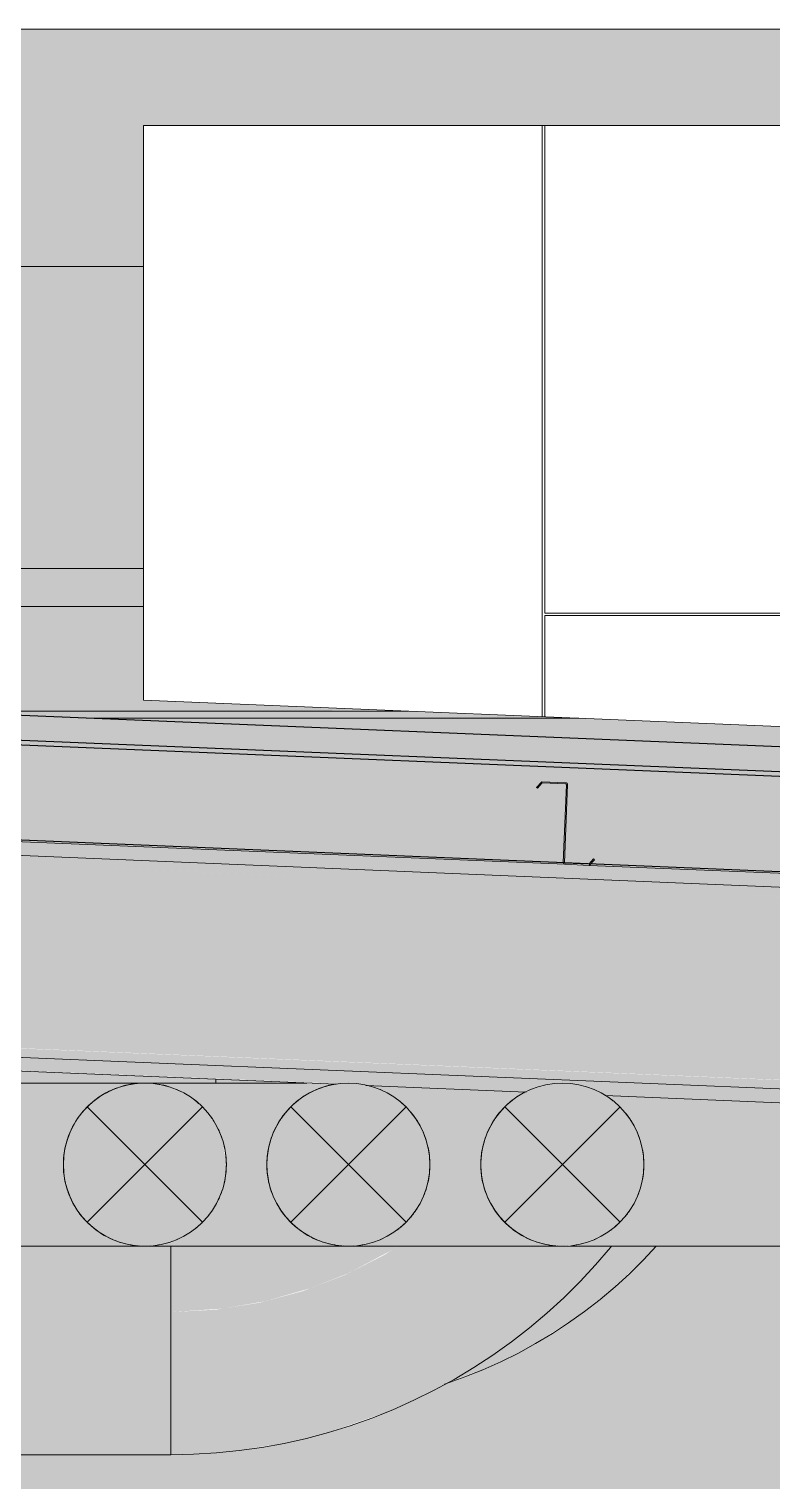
# Model space of a CAD drawing. Header units: inches. Extents: x -54880 to -186, y -265 to 853.
# Drawn here: x -10330.4 to -10257.4, y 108.2 to 250.7 of the extents above; entities that cross this region are included whole.
import ezdxf

# ---------------------------------------------------------------- set-up
doc = ezdxf.new("R2010")
doc.units = ezdxf.units.IN
doc.header["$MEASUREMENT"] = 0
for name, color, linetype, lineweight in [('A-CLNG', 13, 'Continuous', 9), ('A-ROOF', 132, 'Continuous', 9), ('A-WALL-PATT', 111, 'Continuous', 9), ('L-SITE-WALL', 31, 'Continuous', 9), ('M-EQPM', 50, 'Continuous', 9), ('M-HVAC-DUCT', 70, 'Continuous', 9), ('M-HVAC-DUCT-ANNO', 70, 'Continuous', 9), ('S-BEAM', 12, 'Continuous', 9)]:
    doc.layers.add(name, color=color, linetype=linetype, lineweight=lineweight)

# ---------------------------------------------------------------- blocks, each defined once
blk = doc.blocks.new('W-Wide Flange - W21X166-782968-Section 6')
at = {"layer": 'S-BEAM'}
for points in [[(-22076.2, 143.13), (-22076.14, 144.49), (-22781.02, 173.86), (-22781.02, 172.5), (-22078.56, 143.23)], [(-22076.23, 142.24), (-22076.2, 143.13), (-22781.02, 172.47), (-22781.02, 171.61), (-22078.56, 142.34)], [(-22076.98, 124.26), (-22076.23, 142.24), (-22781.02, 171.61), (-22781.02, 153.59), (-22076.99, 124.26)], [(-22077.02, 123.37), (-22077.02, 124.26), (-22781.02, 153.56), (-22781.02, 152.7), (-22077.75, 123.4)], [(-22077.08, 122.01), (-22077.02, 123.37), (-22781.02, 152.7), (-22781.02, 151.34), (-22680.62, 147.23), (-22678.69, 147.23), (-22677.95, 147.05), (-22662.21, 146.39), (-22661.49, 146.77), (-22659.62, 147.23), (-22657.43, 147.16), (-22655.75, 146.73), (-22654.49, 146.07), (-22078.56, 122.07)]]:
    blk.add_hatch(color=256, dxfattribs=at).paths.add_polyline_path(points, flags=0)
for p, q in [((-22076.2, 143.13), (-22781.02, 172.5)), ((-22658.38, 168.75), (-22715.96, 171.15)), ((-22598.43, 166.25), (-22656.01, 168.65)), ((-22781.02, 152.7), (-22077.02, 123.37)), ((-22680.86, 147.17), (-22781.02, 151.34)), ((-22662.21, 146.39), (-22677.95, 147.05)), ((-22077.08, 122.01), (-22654.49, 146.07))]:
    blk.add_line(p, q, dxfattribs=at)
blk = doc.blocks.new('Girt_Z - 8_D-V377-Section 6')
at = {"layer": 'S-BEAM'}
h = blk.add_hatch(dxfattribs=at)
h.set_pattern_fill('FP_23', color=256, style=0, pattern_type=2)
h.set_pattern_definition([(45, (-38416.292, 98.42), (-19.00703, 19.00703), []), (45, (-38416.292, 127.22), (-19.00703, 19.00703), [])])
h.paths.add_polyline_path([(-22656.01, 168.65), (-22655.51, 169.2), (-22655.59, 169.28), (-22656.06, 168.76), (-22658.38, 168.86), (-22658.38, 168.75), (-22657.43, 168.71)], flags=0)
h.paths.add_polyline_path([(-22658.45, 168.94), (-22658.13, 176.56), (-22658.24, 176.56), (-22658.56, 168.94)], flags=0)
h.paths.add_polyline_path([(-22661.1, 176.22), (-22660.63, 176.74), (-22658.31, 176.64), (-22658.31, 176.75), (-22660.67, 176.85), (-22661.18, 176.3)], flags=0)
at = {"layer": 'S-BEAM', "lineweight": 15}
for p, q in [((-22660.67, 176.85), (-22661.18, 176.3)), ((-22661.1, 176.22), (-22660.63, 176.74)), ((-22658.31, 176.75), (-22660.67, 176.85)), ((-22660.63, 176.74), (-22658.31, 176.64)), ((-22661.18, 176.3), (-22661.1, 176.22)), ((-22658.24, 176.56), (-22658.56, 168.94)), ((-22658.45, 168.94), (-22658.13, 176.56)), ((-22656.06, 168.76), (-22658.38, 168.86)), ((-22658.38, 168.75), (-22656.01, 168.65)), ((-22655.59, 169.28), (-22656.06, 168.76)), ((-22656.01, 168.65), (-22655.51, 169.2)), ((-22655.51, 169.2), (-22655.59, 169.28))]:
    blk.add_line(p, q, dxfattribs=at)
for centre, radius, start, end in [((-22658.32, 176.57), 0.187, 357.6141, 87.6141), ((-22658.32, 176.57), 0.0782, 357.6141, 85.4913), ((-22658.37, 168.94), 0.188, 177.6141, 267.6141), ((-22658.37, 168.94), 0.0782, 177.6141, 264.5717)]:
    blk.add_arc(centre, radius, start, end, dxfattribs=at)
blk = doc.blocks.new('Carrier_48TC_Standard_Efficiency_Gas_Heat_Electric_Cooling_Packaged_Rooftop_Unit_3_to_15_nominal_tons - 15 ton 48TC__16-V385-Section 6')
at = {"layer": 'M-EQPM'}
for points in [[(-22745.7, 193.33), (-22742.2, 193.33), (-22742.2, 227.4), (-22699.77, 227.4), (-22699.77, 241.25), (-22629.83, 241.25), (-22629.83, 250.7), (-22745.7, 250.7), (-22745.7, 197.78)], [(-22629.7, 241.25), (-22629.7, 245.58), (-22629.83, 245.58), (-22629.83, 241.25)]]:
    blk.add_hatch(color=256, dxfattribs=at).paths.add_polyline_path(points, flags=0)
h = blk.add_hatch(color=256, dxfattribs=at)
h.paths.add_polyline_path([(-22657.02, 183.08), (-22673.77, 183.78), (-22721.64, 183.78), (-22704.89, 183.08), (-22666.07, 183.08)], flags=0)
h.paths.add_polyline_path([(-22742.2, 184.63), (-22742.2, 197.08), (-22745.7, 197.08), (-22745.7, 184.78)], flags=0)
for p, q in [((-22745.7, 250.7), (-22629.83, 250.7)), ((-22745.7, 193.33), (-22745.7, 250.7)), ((-22629.83, 241.25), (-22629.83, 250.7)), ((-22629.83, 245.58), (-22629.7, 245.58)), ((-22629.7, 245.58), (-22629.7, 241.25)), ((-22745.7, 197.08), (-22742.2, 197.08)), ((-22745.7, 184.78), (-22745.7, 197.08)), ((-22742.2, 193.33), (-22745.7, 193.33)), ((-22657.02, 183.08), (-22704.89, 183.08))]:
    blk.add_line(p, q, dxfattribs=at)
blk = doc.blocks.new('Carrier_48TC_Standard_Efficiency_Gas_Heat_Electric_Cooling_Packaged_Rooftop_Unit_3_to_15_nominal_tons - 5 ton 48TC__06-873527-Section 6')
at = {"layer": 'M-EQPM'}
for points in [[(-22735.19, 194.03), (-22699.77, 194.03), (-22699.77, 227.4), (-22742.2, 227.4), (-22742.2, 194.03)], [(-22699.77, 183.78), (-22675.72, 183.86), (-22699.77, 184.86), (-22699.77, 197.78), (-22742.2, 197.78), (-22742.2, 184.63), (-22721.64, 183.78), (-22700.63, 183.78)]]:
    blk.add_hatch(color=256, dxfattribs=at).paths.add_polyline_path(points, flags=0)
for p, q in [((-22742.2, 227.4), (-22699.77, 227.4)), ((-22742.2, 194.03), (-22742.2, 227.4)), ((-22742.2, 197.78), (-22699.77, 197.78)), ((-22742.2, 184.63), (-22742.2, 197.78)), ((-22699.77, 194.03), (-22742.2, 194.03)), ((-22673.77, 183.78), (-22721.64, 183.78))]:
    blk.add_line(p, q, dxfattribs=at)
blk = doc.blocks.new('Round Elbow - 1_5 D-888105-Section 6')
at = {"layer": 'M-HVAC-DUCT'}
blk.add_hatch(color=256, dxfattribs=at).paths.add_polyline_path([(-22670.03, 117.86), (-22666.07, 119.35), (-22662.4, 121.1), (-22657.75, 123.99), (-22654.15, 126.75), (-22650.65, 130.02), (-22649.51, 131.29), (-22653.94, 131.22), (-22655.7, 129.1), (-22659.9, 124.98), (-22663.8, 121.81), (-22668.34, 118.8), (-22670.03, 117.86)], flags=0)
at = {"layer": 'M-HVAC-DUCT', "flags": 128}
blk.add_lwpolyline([(-22670.22, 117.75), (-22670.03, 117.81), (-22668.22, 118.45), (-22666.44, 119.16), (-22664.68, 119.95), (-22662.96, 120.8), (-22661.28, 121.72), (-22659.63, 122.71), (-22658.03, 123.76), (-22656.46, 124.87), (-22654.95, 126.05), (-22653.48, 127.29), (-22652.06, 128.58), (-22650.7, 129.93), (-22649.43, 131.29)], dxfattribs=at)
blk = doc.blocks.new('Round Elbow - 1_5 D-V398-Section 6')
at = {"layer": 'M-HVAC-DUCT'}
for points in [[(-22697.08, 124.82), (-22691.99, 125.16), (-22687.88, 125.87), (-22683.35, 127.17), (-22679.65, 128.63), (-22675.39, 130.9), (-22674.8, 131.29), (-22697.08, 131.29), (-22697.08, 125.74)], [(-22697.08, 110.82), (-22691.92, 111.06), (-22686.23, 111.91), (-22681.76, 112.96), (-22676.1, 114.94), (-22672.12, 116.69), (-22667.6, 119.21), (-22663.34, 122.13), (-22659.36, 125.44), (-22655.7, 129.1), (-22653.88, 131.29), (-22674.85, 131.25), (-22676.08, 130.45), (-22680, 128.45), (-22684.11, 126.88), (-22688.35, 125.74), (-22692.69, 125.05), (-22697.08, 124.82), (-22697.08, 111.04)]]:
    blk.add_hatch(color=256, dxfattribs=at).paths.add_polyline_path(points, flags=0)
for p, q in [((-22697.08, 124.82), (-22697.08, 131.3)), ((-22697.08, 110.82), (-22697.08, 124.82))]:
    blk.add_line(p, q, dxfattribs=at)
at = {"layer": 'M-HVAC-DUCT', "flags": 128}
blk.add_lwpolyline([(-22697.08, 110.82), (-22694.84, 110.87), (-22692.61, 111), (-22690.38, 111.23), (-22688.16, 111.54), (-22685.96, 111.94), (-22683.77, 112.43), (-22681.61, 113), (-22679.47, 113.67), (-22677.36, 114.41), (-22675.28, 115.24), (-22673.23, 116.16), (-22671.22, 117.15), (-22669.26, 118.22), (-22667.34, 119.38), (-22665.46, 120.6), (-22663.64, 121.91), (-22661.87, 123.28), (-22660.16, 124.72), (-22658.5, 126.23), (-22656.91, 127.81), (-22655.38, 129.44), (-22653.92, 131.14), (-22653.81, 131.29)], dxfattribs=at)
blk = doc.blocks.new('Round Elbow - 1_5 D-893277-Section 6')
at = {"layer": 'M-HVAC-DUCT'}
h = blk.add_hatch(color=256, dxfattribs=at)
h.paths.add_polyline_path([(-22763.83, 131.29), (-22764.08, 131.34), (-22764.35, 131.34)], flags=0)
h.paths.add_polyline_path([(-22762.49, 131.44), (-22762.05, 131.49), (-22762, 131.56)], flags=0)
h.paths.add_polyline_path([(-22760.7, 131.96), (-22760.36, 132.08), (-22760.3, 132.17)], flags=0)
h.paths.add_polyline_path([(-22759.09, 132.88), (-22758.84, 133.03), (-22758.79, 133.14)], flags=0)
h.paths.add_polyline_path([(-22757.73, 134.14), (-22757.57, 134.3), (-22757.52, 134.44)], flags=0)
h.paths.add_polyline_path([(-22756.7, 135.69), (-22756.62, 135.81), (-22756.57, 136.02)], flags=0)
h.paths.add_polyline_path([(-22756.05, 137.44), (-22756.03, 137.51), (-22755.83, 139.29)], flags=0)
h.paths.add_polyline_path([(-22761.48, 146.89), (-22762.05, 147.09), (-22762.05, 147.03)], flags=0)
h.paths.add_polyline_path([(-22763.31, 147.23), (-22763.83, 147.29), (-22764.35, 147.23)], flags=0)
blk.add_hatch(color=256, dxfattribs=at).paths.add_polyline_path([(-22753.13, 139.29), (-22750.83, 139.29), (-22750.6, 141.2), (-22749.91, 143), (-22748.58, 144.8), (-22747.11, 146.01), (-22745.66, 146.77), (-22743.55, 147.23), (-22762.78, 147.21), (-22760.7, 146.61), (-22760.36, 146.49), (-22758.84, 145.54), (-22757.57, 144.27), (-22756.62, 142.76), (-22755.98, 140.68), (-22755.83, 139.29), (-22753.68, 139.29)], flags=0)
h = blk.add_hatch(color=256, dxfattribs=at)
h.paths.add_polyline_path([(-22743.79, 131.29), (-22743.83, 131.35), (-22746.01, 131.98), (-22746.5, 132.2), (-22747.82, 133.03), (-22749.08, 134.3), (-22750.15, 136.15), (-22750.63, 137.51), (-22750.83, 139.29), (-22755.83, 139.28), (-22756.07, 137.36), (-22756.74, 135.57), (-22757.84, 133.98), (-22759.35, 132.67), (-22761.11, 131.78), (-22763.05, 131.34), (-22743.83, 131.29)], flags=0)
h.paths.add_polyline_path([(-22741.11, 131.47), (-22740.65, 131.59), (-22741.05, 131.49)], flags=0)
at = {"layer": 'M-HVAC-DUCT', "flags": 128}
for points in [[(-22771.83, 139.29), (-22771.82, 139.61), (-22771.8, 139.93), (-22771.77, 140.24), (-22771.73, 140.56), (-22771.67, 140.88), (-22771.6, 141.19), (-22771.52, 141.5), (-22771.42, 141.8), (-22771.31, 142.1), (-22771.2, 142.4), (-22771.07, 142.69), (-22770.92, 142.98), (-22770.77, 143.26), (-22770.61, 143.54), (-22770.43, 143.8), (-22770.24, 144.06), (-22770.05, 144.32), (-22769.84, 144.56), (-22769.63, 144.8), (-22769.4, 145.02), (-22769.17, 145.24), (-22768.92, 145.45), (-22768.67, 145.65), (-22768.42, 145.84), (-22768.15, 146.02), (-22767.88, 146.19), (-22767.6, 146.34), (-22767.31, 146.49), (-22767.02, 146.62), (-22766.73, 146.74), (-22766.43, 146.85), (-22766.12, 146.95), (-22765.81, 147.04), (-22765.5, 147.11), (-22765.19, 147.17), (-22764.87, 147.22), (-22764.55, 147.25), (-22764.23, 147.28), (-22763.91, 147.29), (-22763.83, 147.29)], [(-22763.83, 147.29), (-22763.81, 147.29), (-22763.75, 147.29), (-22763.66, 147.29), (-22763.52, 147.29), (-22763.35, 147.29), (-22763.14, 147.29), (-22762.89, 147.29), (-22762.61, 147.29), (-22762.29, 147.29), (-22761.93, 147.29), (-22761.54, 147.29), (-22761.12, 147.29), (-22760.66, 147.29), (-22760.16, 147.29), (-22759.64, 147.29), (-22759.08, 147.29), (-22758.49, 147.29), (-22757.87, 147.29), (-22757.22, 147.29), (-22756.55, 147.29), (-22755.85, 147.29), (-22755.12, 147.29), (-22754.37, 147.29), (-22753.59, 147.29), (-22752.79, 147.29), (-22751.98, 147.29), (-22751.14, 147.29), (-22750.28, 147.29), (-22749.41, 147.29), (-22748.52, 147.29), (-22747.62, 147.29), (-22746.71, 147.29), (-22745.78, 147.29), (-22744.85, 147.29), (-22743.91, 147.29), (-22742.96, 147.29), (-22742.58, 147.29)], [(-22763.83, 131.29), (-22764.15, 131.29), (-22764.47, 131.31), (-22764.79, 131.34), (-22765.1, 131.39), (-22765.42, 131.45), (-22765.73, 131.52), (-22766.04, 131.6), (-22766.34, 131.69), (-22766.65, 131.8), (-22766.94, 131.92), (-22767.24, 132.05), (-22767.52, 132.19), (-22767.8, 132.34), (-22768.08, 132.51), (-22768.34, 132.68), (-22768.61, 132.87), (-22768.86, 133.07), (-22769.1, 133.27), (-22769.34, 133.49), (-22769.57, 133.71), (-22769.78, 133.95), (-22769.99, 134.19), (-22770.19, 134.44), (-22770.38, 134.7), (-22770.56, 134.96), (-22770.73, 135.24), (-22770.88, 135.52), (-22771.03, 135.8), (-22771.16, 136.09), (-22771.28, 136.39), (-22771.39, 136.69), (-22771.49, 136.99), (-22771.58, 137.3), (-22771.65, 137.61), (-22771.71, 137.93), (-22771.76, 138.24), (-22771.79, 138.56), (-22771.82, 138.88), (-22771.83, 139.2), (-22771.83, 139.29)], [(-22742.58, 131.29), (-22742.7, 131.29), (-22743.65, 131.29), (-22744.6, 131.29), (-22745.53, 131.29), (-22746.46, 131.29), (-22747.38, 131.29), (-22748.28, 131.29), (-22749.17, 131.29), (-22750.05, 131.29), (-22750.91, 131.29), (-22751.75, 131.29), (-22752.58, 131.29), (-22753.38, 131.29), (-22754.16, 131.29), (-22754.92, 131.29), (-22755.65, 131.29), (-22756.36, 131.29), (-22757.04, 131.29), (-22757.7, 131.29), (-22758.33, 131.29), (-22758.92, 131.29), (-22759.49, 131.29), (-22760.02, 131.29), (-22760.53, 131.29), (-22760.99, 131.29), (-22761.43, 131.29), (-22761.83, 131.29), (-22762.2, 131.29), (-22762.53, 131.29), (-22762.82, 131.29), (-22763.08, 131.29), (-22763.3, 131.29), (-22763.48, 131.29), (-22763.62, 131.29), (-22763.73, 131.29), (-22763.8, 131.29), (-22763.83, 131.29), (-22763.83, 131.29)]]:
    blk.add_lwpolyline(points, dxfattribs=at)
at = {"layer": 'M-HVAC-DUCT'}
for start, end in [(99.6807, 107.183), (90, 93.7389), (86.2611, 90), (72.817, 80.3193), (126.4786, 134.2301), (113.0848, 120.6682), (59.3318, 66.9152), (45.7699, 53.5214), (139.8651, 147.9612), (32.0388, 40.1349), (153.2466, 162.2008), (17.7992, 26.7534), (167.1429, 180), (360, 12.8571), (180, 192.8571), (347.1429, 360), (197.7992, 206.7534), (333.2466, 342.2008), (212.0388, 220.1349), (319.8651, 327.9612), (225.7699, 233.5214), (306.4786, 314.2301), (239.3318, 246.9152), (252.817, 260.3193), (266.2611, 270), (270, 273.7389), (279.6807, 287.183), (293.0848, 300.6682)]:
    blk.add_arc((-22763.83, 139.29), 8, start, end, dxfattribs=at)
blk = doc.blocks.new('Round Elbow - 1_5 D-V401-Section 6')
at = {"layer": 'M-HVAC-DUCT'}
h = blk.add_hatch(color=256, dxfattribs=at)
h.paths.add_polyline_path([(-22699.63, 131.29), (-22699.89, 131.34), (-22700.15, 131.34)], flags=0)
h.paths.add_polyline_path([(-22698.29, 131.44), (-22697.85, 131.49), (-22697.81, 131.56)], flags=0)
h.paths.add_polyline_path([(-22696.51, 131.96), (-22696.16, 132.08), (-22696.1, 132.17)], flags=0)
h.paths.add_polyline_path([(-22694.89, 132.88), (-22694.64, 133.03), (-22694.59, 133.14)], flags=0)
h.paths.add_polyline_path([(-22693.53, 134.14), (-22693.38, 134.3), (-22693.33, 134.44)], flags=0)
h.paths.add_polyline_path([(-22692.5, 135.69), (-22692.42, 135.81), (-22692.38, 136.02)], flags=0)
h.paths.add_polyline_path([(-22691.85, 137.44), (-22691.83, 137.51), (-22691.63, 139.29)], flags=0)
h.paths.add_polyline_path([(-22697.28, 146.89), (-22697.85, 147.09), (-22697.86, 147.03)], flags=0)
h.paths.add_polyline_path([(-22699.11, 147.23), (-22699.63, 147.29), (-22700.15, 147.23)], flags=0)
blk.add_hatch(color=256, dxfattribs=at).paths.add_polyline_path([(-22691.39, 139.29), (-22687.65, 139.29), (-22687.36, 141.36), (-22686.74, 143), (-22685.4, 144.8), (-22683.95, 146), (-22682.49, 146.77), (-22680.86, 147.17), (-22685.6, 147.29), (-22698.59, 147.21), (-22696.51, 146.61), (-22696.16, 146.49), (-22694.64, 145.54), (-22693.38, 144.27), (-22692.42, 142.76), (-22691.79, 140.68), (-22691.63, 139.29)], flags=0)
h = blk.add_hatch(color=256, dxfattribs=at)
h.paths.add_polyline_path([(-22683.49, 131.29), (-22680.62, 131.34), (-22682.86, 131.98), (-22683.35, 132.22), (-22684.64, 133.03), (-22686.06, 134.54), (-22686.95, 136.07), (-22687.45, 137.51), (-22687.65, 139.29), (-22691.63, 139.28), (-22691.87, 137.36), (-22692.55, 135.57), (-22693.64, 133.98), (-22695.15, 132.67), (-22696.79, 131.81), (-22698.85, 131.34), (-22684.2, 131.29)], flags=0)
h.paths.add_polyline_path([(-22677.94, 131.47), (-22677.47, 131.59), (-22677.87, 131.49)], flags=0)
at = {"layer": 'M-HVAC-DUCT', "flags": 128}
for points in [[(-22707.63, 139.29), (-22707.62, 139.61), (-22707.6, 139.93), (-22707.57, 140.24), (-22707.53, 140.56), (-22707.47, 140.88), (-22707.4, 141.19), (-22707.32, 141.5), (-22707.22, 141.8), (-22707.12, 142.1), (-22707, 142.4), (-22706.87, 142.69), (-22706.73, 142.98), (-22706.57, 143.26), (-22706.41, 143.54), (-22706.23, 143.8), (-22706.05, 144.06), (-22705.85, 144.32), (-22705.64, 144.56), (-22705.43, 144.8), (-22705.2, 145.02), (-22704.97, 145.24), (-22704.73, 145.45), (-22704.48, 145.65), (-22704.22, 145.84), (-22703.95, 146.02), (-22703.68, 146.19), (-22703.4, 146.34), (-22703.12, 146.49), (-22702.83, 146.62), (-22702.53, 146.74), (-22702.23, 146.85), (-22701.92, 146.95), (-22701.62, 147.04), (-22701.3, 147.11), (-22700.99, 147.17), (-22700.67, 147.22), (-22700.36, 147.25), (-22700.04, 147.28), (-22699.72, 147.29), (-22699.63, 147.29)], [(-22699.63, 147.29), (-22699.61, 147.29), (-22699.55, 147.29), (-22699.46, 147.29), (-22699.32, 147.29), (-22699.15, 147.29), (-22698.94, 147.29), (-22698.7, 147.29), (-22698.41, 147.29), (-22698.09, 147.29), (-22697.74, 147.29), (-22697.34, 147.29), (-22696.92, 147.29), (-22696.46, 147.29), (-22695.96, 147.29), (-22695.44, 147.29), (-22694.88, 147.29), (-22694.29, 147.29), (-22693.67, 147.29), (-22693.03, 147.29), (-22692.35, 147.29), (-22691.65, 147.29), (-22690.92, 147.29), (-22690.17, 147.29), (-22689.39, 147.29), (-22688.6, 147.29), (-22687.78, 147.29), (-22686.94, 147.29), (-22686.09, 147.29), (-22685.21, 147.29), (-22684.33, 147.29), (-22683.72, 147.29)], [(-22700.63, 131.35), (-22700.91, 131.39), (-22701.22, 131.45), (-22701.53, 131.52), (-22701.84, 131.6), (-22702.15, 131.69), (-22702.45, 131.8), (-22702.75, 131.92), (-22703.04, 132.05), (-22703.32, 132.19), (-22703.61, 132.34), (-22703.88, 132.51), (-22704.15, 132.68), (-22704.41, 132.87), (-22704.66, 133.07), (-22704.91, 133.27), (-22705.14, 133.49), (-22705.37, 133.71), (-22705.59, 133.95), (-22705.8, 134.19), (-22706, 134.44), (-22706.18, 134.7), (-22706.36, 134.96), (-22706.53, 135.24), (-22706.69, 135.52), (-22706.83, 135.8), (-22706.96, 136.09), (-22707.09, 136.39), (-22707.2, 136.69), (-22707.29, 136.99), (-22707.38, 137.3), (-22707.45, 137.61), (-22707.51, 137.93), (-22707.56, 138.24), (-22707.6, 138.56), (-22707.62, 138.88), (-22707.63, 139.2), (-22707.63, 139.29)], [(-22699.63, 131.29), (-22699.95, 131.29), (-22700.27, 131.31), (-22700.59, 131.34)], [(-22679.45, 131.29), (-22680.4, 131.29), (-22681.34, 131.29), (-22682.26, 131.29), (-22683.18, 131.29), (-22684.09, 131.29), (-22684.98, 131.29), (-22685.85, 131.29), (-22686.71, 131.29), (-22687.56, 131.29), (-22688.38, 131.29), (-22689.18, 131.29), (-22689.96, 131.29), (-22690.72, 131.29), (-22691.46, 131.29), (-22692.16, 131.29), (-22692.85, 131.29), (-22693.5, 131.29), (-22694.13, 131.29), (-22694.72, 131.29), (-22695.29, 131.29), (-22695.83, 131.29), (-22696.33, 131.29), (-22696.8, 131.29), (-22697.23, 131.29), (-22697.63, 131.29), (-22698, 131.29), (-22698.33, 131.29), (-22698.62, 131.29), (-22698.88, 131.29), (-22699.1, 131.29), (-22699.28, 131.29), (-22699.43, 131.29), (-22699.53, 131.29), (-22699.6, 131.29), (-22699.63, 131.29), (-22699.63, 131.29)]]:
    blk.add_lwpolyline(points, dxfattribs=at)
at = {"layer": 'M-HVAC-DUCT'}
for start, end in [(99.6807, 107.183), (90, 93.7389), (86.2611, 90), (72.817, 80.3193), (126.4786, 134.2301), (113.0848, 120.6682), (59.3318, 66.9152), (45.7699, 53.5214), (139.8651, 147.9612), (32.0388, 40.1349), (153.2466, 162.2008), (17.7992, 26.7534), (167.1429, 180), (360, 12.8571), (180, 192.8571), (347.1429, 360), (197.7992, 206.7534), (333.2466, 342.2008), (212.0388, 220.1349), (319.8651, 327.9612), (225.7699, 233.5214), (306.4786, 314.2301), (239.3318, 246.9152), (252.817, 260.3193), (266.2611, 270), (270, 273.7389), (279.6807, 287.183), (293.0848, 300.6682)]:
    blk.add_arc((-22699.63, 139.29), 8, start, end, dxfattribs=at)
blk = doc.blocks.new('Round Elbow - 1_5 D-V402-Section 6')
at = {"layer": 'M-HVAC-DUCT'}
blk.add_hatch(color=256, dxfattribs=at).paths.add_polyline_path([(-22670.69, 139.29), (-22666.65, 139.29), (-22666.42, 141.2), (-22665.74, 143), (-22664.4, 144.8), (-22662.93, 146.01), (-22662.36, 146.4), (-22677.66, 147.03), (-22676.75, 146.73), (-22674.67, 145.54), (-22673.4, 144.27), (-22672.45, 142.76), (-22671.81, 140.68), (-22671.65, 139.29), (-22671.23, 139.29)], flags=0)
h = blk.add_hatch(color=256, dxfattribs=at)
h.paths.add_polyline_path([(-22679.65, 131.29), (-22679.91, 131.34), (-22680.17, 131.34)], flags=0)
h.paths.add_polyline_path([(-22678.31, 131.44), (-22677.87, 131.49), (-22677.83, 131.56)], flags=0)
h.paths.add_polyline_path([(-22676.53, 131.96), (-22676.18, 132.08), (-22676.13, 132.17)], flags=0)
h.paths.add_polyline_path([(-22674.91, 132.88), (-22674.67, 133.03), (-22674.71, 133.05)], flags=0)
h.paths.add_polyline_path([(-22673.55, 134.14), (-22673.4, 134.3), (-22673.35, 134.44)], flags=0)
h.paths.add_polyline_path([(-22672.52, 135.69), (-22672.45, 135.81), (-22672.4, 136.02)], flags=0)
h.paths.add_polyline_path([(-22671.88, 137.44), (-22671.85, 137.51), (-22671.65, 139.29)], flags=0)
h = blk.add_hatch(color=256, dxfattribs=at)
h.paths.add_polyline_path([(-22660.33, 131.29), (-22659.62, 131.34), (-22661.83, 131.98), (-22662.33, 132.2), (-22663.64, 133.03), (-22664.91, 134.3), (-22665.98, 136.15), (-22666.45, 137.51), (-22666.65, 139.29), (-22671.65, 139.28), (-22671.89, 137.36), (-22672.57, 135.57), (-22673.67, 133.98), (-22675.17, 132.67), (-22676.82, 131.81), (-22678.87, 131.34), (-22660.5, 131.29)], flags=0)
h.paths.add_polyline_path([(-22656.94, 131.47), (-22656.47, 131.59), (-22656.87, 131.49)], flags=0)
at = {"layer": 'M-HVAC-DUCT', "flags": 128}
for points in [[(-22687.65, 139.29), (-22687.65, 139.61), (-22687.63, 139.93), (-22687.6, 140.24), (-22687.55, 140.56), (-22687.49, 140.88), (-22687.42, 141.19), (-22687.34, 141.5), (-22687.25, 141.8), (-22687.14, 142.1), (-22687.02, 142.4), (-22686.89, 142.69), (-22686.75, 142.98), (-22686.6, 143.26), (-22686.43, 143.54), (-22686.26, 143.8), (-22686.07, 144.06), (-22685.87, 144.32), (-22685.67, 144.56), (-22685.45, 144.8), (-22685.23, 145.02), (-22684.99, 145.24), (-22684.75, 145.45), (-22684.5, 145.65), (-22684.24, 145.84), (-22683.98, 146.02), (-22683.7, 146.19), (-22683.42, 146.34), (-22683.14, 146.49), (-22682.85, 146.62), (-22682.55, 146.74), (-22682.25, 146.85), (-22681.95, 146.95), (-22681.64, 147.04), (-22681.33, 147.11), (-22681.01, 147.17)], [(-22679.65, 131.29), (-22679.97, 131.29), (-22680.29, 131.31), (-22680.61, 131.34), (-22680.93, 131.39), (-22681.24, 131.45), (-22681.56, 131.52), (-22681.87, 131.6), (-22682.17, 131.69), (-22682.47, 131.8), (-22682.77, 131.92), (-22683.06, 132.05), (-22683.35, 132.19), (-22683.63, 132.34), (-22683.9, 132.51), (-22684.17, 132.68), (-22684.43, 132.87), (-22684.68, 133.07), (-22684.93, 133.27), (-22685.17, 133.49), (-22685.39, 133.71), (-22685.61, 133.95), (-22685.82, 134.19), (-22686.02, 134.44), (-22686.21, 134.7), (-22686.39, 134.96), (-22686.55, 135.24), (-22686.71, 135.52), (-22686.85, 135.8), (-22686.99, 136.09), (-22687.11, 136.39), (-22687.22, 136.69), (-22687.32, 136.99), (-22687.4, 137.3), (-22687.48, 137.61), (-22687.54, 137.93), (-22687.59, 138.24), (-22687.62, 138.56), (-22687.64, 138.88), (-22687.65, 139.2), (-22687.65, 139.29)], [(-22658.41, 131.29), (-22658.53, 131.29), (-22659.48, 131.29), (-22660.42, 131.29), (-22661.36, 131.29), (-22662.29, 131.29), (-22663.2, 131.29), (-22664.11, 131.29), (-22665, 131.29), (-22665.88, 131.29), (-22666.74, 131.29), (-22667.58, 131.29), (-22668.4, 131.29), (-22669.21, 131.29), (-22669.99, 131.29), (-22670.75, 131.29), (-22671.48, 131.29), (-22672.19, 131.29), (-22672.87, 131.29), (-22673.53, 131.29), (-22674.15, 131.29), (-22674.75, 131.29), (-22675.31, 131.29), (-22675.85, 131.29), (-22676.35, 131.29), (-22676.82, 131.29), (-22677.26, 131.29), (-22677.66, 131.29), (-22678.02, 131.29), (-22678.35, 131.29), (-22678.65, 131.29), (-22678.9, 131.29), (-22679.12, 131.29), (-22679.3, 131.29), (-22679.45, 131.29), (-22679.56, 131.29), (-22679.62, 131.29), (-22679.65, 131.29), (-22679.65, 131.29)]]:
    blk.add_lwpolyline(points, dxfattribs=at)
at = {"layer": 'M-HVAC-DUCT'}
for start, end in [(99.6807, 107.183), (72.817, 76.0817), (126.4786, 134.2301), (113.0848, 120.6682), (59.3318, 66.9152), (51.8162, 53.5214), (45.7699, 51.4286), (139.8651, 147.9612), (32.0388, 40.1349), (153.2466, 162.2008), (17.7992, 26.7534), (167.1429, 180), (360, 12.8571), (180, 192.8571), (347.1429, 360), (197.7992, 206.7534), (333.2466, 342.2008), (212.0388, 220.1349), (319.8651, 327.9612), (225.7699, 233.5214), (306.4786, 308.1838), (308.5714, 314.2301), (239.3318, 246.9152), (252.817, 260.3193), (266.2611, 270), (270, 273.7389), (279.6807, 287.183), (293.0848, 300.6682)]:
    blk.add_arc((-22679.65, 139.29), 8, start, end, dxfattribs=at)
blk = doc.blocks.new('Round Elbow - 1_5 D-V404-Section 6')
at = {"layer": 'M-HVAC-DUCT'}
for points in [[(-22648.86, 139.29), (-22634.65, 139.29), (-22634.65, 145.24), (-22654.49, 146.07), (-22653.67, 145.54), (-22652.4, 144.27), (-22651.45, 142.76), (-22650.81, 140.68), (-22650.65, 139.29), (-22649.14, 139.29)], [(-22657.43, 131.29), (-22634.65, 131.29), (-22634.65, 139.29), (-22650.65, 139.28), (-22650.89, 137.36), (-22651.57, 135.57), (-22652.67, 133.98), (-22654.17, 132.67), (-22655.82, 131.81), (-22657.87, 131.34), (-22657.68, 131.29)]]:
    blk.add_hatch(color=256, dxfattribs=at).paths.add_polyline_path(points, flags=0)
h = blk.add_hatch(color=256, dxfattribs=at)
h.paths.add_polyline_path([(-22658.65, 131.29), (-22658.91, 131.34), (-22659.17, 131.34)], flags=0)
h.paths.add_polyline_path([(-22657.31, 131.44), (-22656.87, 131.49), (-22656.83, 131.56)], flags=0)
h.paths.add_polyline_path([(-22655.53, 131.96), (-22655.18, 132.08), (-22655.13, 132.17)], flags=0)
h.paths.add_polyline_path([(-22653.91, 132.88), (-22653.67, 133.03), (-22653.61, 133.14)], flags=0)
h.paths.add_polyline_path([(-22652.55, 134.14), (-22652.4, 134.3), (-22652.35, 134.44)], flags=0)
h.paths.add_polyline_path([(-22651.52, 135.69), (-22651.45, 135.81), (-22651.4, 136.02)], flags=0)
h.paths.add_polyline_path([(-22650.88, 137.44), (-22650.85, 137.51), (-22650.65, 139.29)], flags=0)
for p, q in [((-22634.65, 145.27), (-22634.65, 139.29)), ((-22634.65, 139.29), (-22634.65, 131.29))]:
    blk.add_line(p, q, dxfattribs=at)
at = {"layer": 'M-HVAC-DUCT', "flags": 128}
for points in [[(-22666.65, 139.29), (-22666.65, 139.61), (-22666.63, 139.93), (-22666.6, 140.24), (-22666.55, 140.56), (-22666.49, 140.88), (-22666.42, 141.19), (-22666.34, 141.5), (-22666.25, 141.8), (-22666.14, 142.1), (-22666.02, 142.4), (-22665.89, 142.69), (-22665.75, 142.98), (-22665.6, 143.26), (-22665.43, 143.54), (-22665.26, 143.8), (-22665.07, 144.06), (-22664.87, 144.32), (-22664.67, 144.56), (-22664.45, 144.8), (-22664.23, 145.02), (-22663.99, 145.24), (-22663.75, 145.45), (-22663.5, 145.65), (-22663.24, 145.84), (-22662.98, 146.02), (-22662.7, 146.19), (-22662.42, 146.34), (-22662.32, 146.39)], [(-22658.65, 131.29), (-22658.97, 131.29), (-22659.29, 131.31), (-22659.61, 131.34), (-22659.93, 131.39), (-22660.24, 131.45), (-22660.56, 131.52), (-22660.87, 131.6), (-22661.17, 131.69), (-22661.47, 131.8), (-22661.77, 131.92), (-22662.06, 132.05), (-22662.35, 132.19), (-22662.63, 132.34), (-22662.9, 132.51), (-22663.17, 132.68), (-22663.43, 132.87), (-22663.68, 133.07), (-22663.93, 133.27), (-22664.17, 133.49), (-22664.39, 133.71), (-22664.61, 133.95), (-22664.82, 134.19), (-22665.02, 134.44), (-22665.21, 134.7), (-22665.39, 134.96), (-22665.55, 135.24), (-22665.71, 135.52), (-22665.85, 135.8), (-22665.99, 136.09), (-22666.11, 136.39), (-22666.22, 136.69), (-22666.32, 136.99), (-22666.4, 137.3), (-22666.48, 137.61), (-22666.54, 137.93), (-22666.59, 138.24), (-22666.62, 138.56), (-22666.64, 138.88), (-22666.65, 139.2), (-22666.65, 139.29)], [(-22634.65, 131.29), (-22635.61, 131.29), (-22636.57, 131.29), (-22637.53, 131.29), (-22638.48, 131.29), (-22639.42, 131.29), (-22640.36, 131.29), (-22641.29, 131.29), (-22642.2, 131.29), (-22643.11, 131.29), (-22644, 131.29), (-22644.88, 131.29), (-22645.74, 131.29), (-22646.58, 131.29), (-22647.4, 131.29), (-22648.21, 131.29), (-22648.99, 131.29), (-22649.75, 131.29), (-22650.48, 131.29), (-22651.19, 131.29), (-22651.87, 131.29), (-22652.53, 131.29), (-22653.15, 131.29), (-22653.75, 131.29), (-22654.31, 131.29), (-22654.85, 131.29), (-22655.35, 131.29), (-22655.82, 131.29), (-22656.26, 131.29), (-22656.66, 131.29), (-22657.02, 131.29), (-22657.35, 131.29), (-22657.65, 131.29), (-22657.9, 131.29), (-22658.12, 131.29), (-22658.3, 131.29), (-22658.45, 131.29), (-22658.56, 131.29), (-22658.62, 131.29), (-22658.65, 131.29), (-22658.65, 131.29)]]:
    blk.add_lwpolyline(points, dxfattribs=at)
at = {"layer": 'M-HVAC-DUCT'}
for start, end in [(126.4786, 134.2301), (117.0748, 120.6682), (45.7699, 53.5214), (139.8651, 147.9612), (32.0388, 40.1349), (153.2466, 162.2008), (17.7992, 26.7534), (167.1429, 180), (360, 12.8571), (180, 192.8571), (347.1429, 360), (197.7992, 206.7534), (333.2466, 342.2008), (212.0388, 220.1349), (319.8651, 327.9612), (225.7699, 233.5214), (306.4786, 314.2301), (239.3318, 246.9152), (252.817, 260.3193), (266.2611, 270), (270, 273.7389), (279.6807, 287.183), (293.0848, 300.6682)]:
    blk.add_arc((-22658.65, 139.29), 8, start, end, dxfattribs=at)

msp = doc.modelspace()

# ---------------------------------------------------------------- hatches: boundary and pattern name
at = {"layer": 'A-CLNG'}
msp.add_hatch(color=256, dxfattribs=at).paths.add_polyline_path([(-9679.51, 144), (-9679.51, 153.76), (-10401.89, 183.86), (-10401.89, 174.1), (-9680.65, 144.05)], flags=0)
at = {"layer": 'A-ROOF'}
msp.add_hatch(color=256, dxfattribs=at).paths.add_polyline_path([(-9631.88, 151.35), (-9631.88, 154.23), (-10402.02, 186.32), (-10402.02, 183.44), (-9663.37, 152.66)], flags=0)
at = {"layer": 'A-WALL-PATT'}
h = msp.add_hatch(dxfattribs=at)
h.set_pattern_fill('FP_29', color=256, style=0, pattern_type=2)
h.set_pattern_definition([(0, (-34453.15, 145), (-193, 193), [48, -145]), (90, (-34453.15, 145), (-193, 1e-14), [96.25, -96.75]), (180, (-34405.15, 241.25), (-193, 193), [48, -145]), (90, (-34405.15, 145), (-193, 1e-14), [96.25, -96.75]), (180, (-34405.15, 241.5), (-193, 193), [48, -145]), (90, (-34405.15, 241.5), (-193, 1e-14), [96.25, -96.75]), (0, (-34453.15, 337.75), (-193, 193), [48, -145]), (90, (-34453.15, 241.5), (-193, 1e-14), [96.25, -96.75]), (0, (-34404.9, 193), (-193, 193), [48, -145]), (90, (-34404.9, 144.75), (-193, 1e-14), [48.25, -144.75]), (90, (-34356.9, 144.75), (-193, 1e-14), [48.25, -144.75]), (0, (-34404.9, 289.5), (-193, 193), [48, -145]), (90, (-34404.9, 193.25), (-193, 1e-14), [96.25, -96.75]), (180, (-34356.9, 193.25), (-193, 193), [48, -145]), (90, (-34356.9, 193.25), (-193, 1e-14), [96.25, -96.75]), (90, (-34404.9, 289.75), (-193, 1e-14), [48, -145]), (180, (-34356.9, 289.75), (-193, 193), [48, -145]), (90, (-34356.9, 289.75), (-193, 1e-14), [48, -145]), (0, (-34356.65, 145), (-193, 193), [48, -145]), (90, (-34356.65, 145), (-193, 1e-14), [96.25, -96.75]), (180, (-34308.65, 241.25), (-193, 193), [48, -145]), (90, (-34308.65, 145), (-193, 1e-14), [96.25, -96.75]), (180, (-34308.65, 241.5), (-193, 193), [48, -145]), (90, (-34308.65, 241.5), (-193, 1e-14), [96.25, -96.75]), (180, (-34308.65, 337.75), (-193, 193), [48, -145]), (90, (-34356.65, 241.5), (-193, 1e-14), [96.25, -96.75]), (0, (-34308.4, 193), (-193, 193), [48, -145]), (90, (-34308.4, 144.75), (-193, 1e-14), [48.25, -144.75]), (90, (-34260.4, 144.75), (-193, 1e-14), [48.25, -144.75]), (0, (-34308.4, 289.5), (-193, 193), [48, -145]), (90, (-34308.4, 193.25), (-193, 1e-14), [96.25, -96.75]), (180, (-34260.4, 193.25), (-193, 193), [48, -145]), (90, (-34260.4, 193.25), (-193, 1e-14), [96.25, -96.75]), (90, (-34308.4, 289.75), (-193, 1e-14), [48, -145]), (180, (-34260.4, 289.75), (-193, 193), [48, -145]), (90, (-34260.4, 289.75), (-193, 1e-14), [48, -145])])
h.paths.add_polyline_path([(-9678.63, 158.17), (-9678.63, 241.25), (-10319.13, 241.25), (-10319.13, 184.86), (-9679.51, 158.21)], flags=0)
at = {"layer": 'L-SITE-WALL', "lineweight": 5}
h = msp.add_hatch(color=256, dxfattribs=at)
h.paths.add_polyline_path([(-10112.64, 0), (-10078.13, 0), (-10078.13, 131.29), (-10268.88, 131.29), (-10271.11, 128.93), (-10274.05, 126.27), (-10278.11, 123.29), (-10282.24, 120.87), (-10286.97, 118.73), (-10289.67, 117.71), (-10291.49, 116.69), (-10296.22, 114.6), (-10301.13, 112.96), (-10306.94, 111.67), (-10311.86, 111.03), (-10316.45, 110.82), (-10400.39, 110.82), (-10400.39, 93), (-10398.89, 93), (-10398.89, 0), (-10389.12, 0)], flags=0)
h.paths.add_polyline_path([(-10424.54, 2), (-10420.62, 2), (-10420.62, 93.77), (-10429.38, 93.77), (-10429.38, 2)], flags=0)
h.paths.add_polyline_path([(-10307.97, 147.29), (-10305.16, 147.37), (-10312.03, 147.66), (-10312.03, 147.29), (-10308.02, 147.29)], flags=0)
h.paths.add_polyline_path([(-9792.76, 148.54), (-9792.76, 148.72), (-9795.69, 148.78), (-9795.8, 148.67), (-9794.78, 148.63)], flags=0)
h.paths.add_polyline_path([(-9798.16, 148.77), (-9798.16, 148.88), (-9855.64, 151.28), (-9855.74, 151.17), (-9798.24, 148.77)], flags=0)
h.paths.add_polyline_path([(-9858.11, 151.26), (-9858.11, 151.37), (-9915.59, 153.77), (-9915.69, 153.66), (-9858.42, 151.28)], flags=0)
h.paths.add_polyline_path([(-9918.06, 153.76), (-9918.06, 153.87), (-9975.54, 156.27), (-9975.64, 156.16), (-9918.35, 153.77)], flags=0)
h.paths.add_polyline_path([(-9678.88, 156.19), (-9678.88, 158.18), (-10276.38, 183.08), (-10324.26, 183.08), (-9679.51, 156.21)], flags=0)
h.paths.add_polyline_path([(-9978, 156.26), (-9978, 156.37), (-10035.49, 158.77), (-10035.59, 158.66), (-9978.08, 156.26)], flags=0)
h.paths.add_polyline_path([(-10037.95, 158.76), (-10037.95, 158.87), (-10095.43, 161.27), (-10095.54, 161.16), (-10038.03, 158.76)], flags=0)
h.paths.add_polyline_path([(-10097.9, 161.26), (-10097.9, 161.37), (-10155.38, 163.77), (-10155.48, 163.66), (-10097.98, 161.26)], flags=0)
h.paths.add_polyline_path([(-10157.85, 163.75), (-10157.85, 163.86), (-10215.33, 166.26), (-10215.43, 166.15), (-10157.93, 163.76)], flags=0)
h.paths.add_polyline_path([(-10217.8, 166.25), (-10217.8, 166.36), (-10275.28, 168.76), (-10275.38, 168.65), (-10217.87, 166.25)], flags=0)
h.paths.add_polyline_path([(-10277.74, 168.75), (-10277.74, 168.86), (-10335.23, 171.26), (-10335.33, 171.15), (-10277.82, 168.75)], flags=0)
h.paths.add_polyline_path([(-10337.69, 171.25), (-10337.69, 171.36), (-10395.17, 173.76), (-10395.28, 173.65), (-10337.77, 171.25)], flags=0)
h.paths.add_polyline_path([(-10397.64, 173.75), (-10397.64, 173.85), (-10400.39, 173.94), (-10400.39, 173.86), (-10397.72, 173.75)], flags=0)
h.paths.add_polyline_path([(-10365.07, 184.78), (-10365.07, 241.25), (-10400.39, 241.25), (-10400.39, 186.25), (-10389.12, 185.78)], flags=0)
at = {"layer": 'M-HVAC-DUCT', "lineweight": 5}
for points in [[(-10390.28, 145.38), (-10388.34, 145.38), (-10387.74, 145.87), (-10386.03, 146.77), (-10384.16, 147.23), (-10312.03, 147.29), (-10312.03, 147.66), (-10400.39, 151.34), (-10400.39, 145.38), (-10390.4, 145.38)], [(-10400.39, 124.82), (-10316.45, 124.82), (-10316.45, 131.29), (-10384.16, 131.34), (-10384.67, 131.38), (-10400.39, 131.38), (-10400.39, 126.48)], [(-10389.12, 110.82), (-10316.45, 110.82), (-10316.45, 124.82), (-10400.39, 124.82), (-10400.39, 110.82)]]:
    msp.add_hatch(color=256, dxfattribs=at).paths.add_polyline_path(points, flags=0)
at = {"layer": 'M-HVAC-DUCT-ANNO'}
for points in [[(-10318.03, 131.34), (-10316.16, 131.81), (-10314.45, 132.7), (-10313.01, 133.98), (-10311.91, 135.57), (-10311.23, 137.37), (-10311, 139.29), (-10311.36, 141.54), (-10311.91, 143), (-10313.01, 144.59), (-10314.45, 145.87), (-10316.16, 146.77), (-10318.03, 147.23), (-10320, 147.22), (-10321.9, 146.73), (-10323.54, 145.87), (-10324.99, 144.59), (-10326.08, 143), (-10326.77, 141.2), (-10327, 139.29), (-10326.76, 137.36), (-10326.08, 135.57), (-10324.99, 133.98), (-10323.48, 132.67), (-10321.83, 131.81), (-10319.96, 131.34)], [(-10299.99, 131.34), (-10298.06, 131.34), (-10296.18, 131.81), (-10294.48, 132.7), (-10293.03, 133.98), (-10291.94, 135.57), (-10291.25, 137.37), (-10291.02, 139.29), (-10291.25, 141.2), (-10291.94, 143), (-10293.03, 144.59), (-10294.48, 145.87), (-10296.18, 146.77), (-10298.06, 147.23), (-10299.99, 147.23), (-10301.92, 146.73), (-10303.57, 145.87), (-10305.01, 144.59), (-10306.11, 143), (-10306.79, 141.2), (-10307.02, 139.29), (-10306.78, 137.36), (-10306.11, 135.57), (-10305.01, 133.98), (-10303.5, 132.67), (-10301.86, 131.81)], [(-10278.99, 131.34), (-10276.8, 131.41), (-10275.18, 131.81), (-10273.48, 132.7), (-10272.03, 133.98), (-10270.94, 135.57), (-10270.25, 137.37), (-10270.02, 139.29), (-10270.25, 141.2), (-10270.94, 143), (-10272.03, 144.59), (-10273.48, 145.87), (-10275.18, 146.77), (-10277.06, 147.23), (-10278.99, 147.23), (-10280.92, 146.73), (-10282.57, 145.87), (-10284.01, 144.59), (-10285.11, 143), (-10285.79, 141.2), (-10286.02, 139.29), (-10285.78, 137.36), (-10285.11, 135.57), (-10284.01, 133.98), (-10282.5, 132.67), (-10280.86, 131.81)]]:
    msp.add_hatch(color=256, dxfattribs=at).paths.add_polyline_path(points, flags=0)

# ---------------------------------------------------------------- linework, layer by layer
at = {"layer": 'A-CLNG', "lineweight": 25}
for p, q in [((-9679.51, 153.76), (-10401.89, 183.86)), ((-10401.89, 174.1), (-9679.51, 144))]:
    msp.add_line(p, q, dxfattribs=at)
at = {"layer": 'A-ROOF', "lineweight": 25}
for p, q in [((-9631.88, 154.23), (-10402.02, 186.32)), ((-10402.02, 183.44), (-9631.88, 151.35))]:
    msp.add_line(p, q, dxfattribs=at)
at = {"layer": 'L-SITE-WALL'}
for p, q in [((-9678.38, 241.25), (-10319.13, 241.25)), ((-10319.13, 241.25), (-10319.13, 184.86)), ((-10319.13, 184.86), (-9678.63, 158.17))]:
    msp.add_line(p, q, dxfattribs=at)
at = {"layer": 'M-HVAC-DUCT'}
for p, q in [((-10312.03, 147.66), (-10312.03, 147.29)), ((-10316.45, 131.3), (-10316.45, 110.82)), ((-10400.39, 110.82), (-10316.45, 110.82))]:
    msp.add_line(p, q, dxfattribs=at)
at = {"layer": 'M-HVAC-DUCT-ANNO'}
for p, q in [((-10324.65, 144.94), (-10313.34, 133.63)), ((-10313.34, 144.94), (-10324.65, 133.63)), ((-10304.68, 144.94), (-10293.36, 133.63)), ((-10293.36, 144.94), (-10304.68, 133.63)), ((-10283.68, 144.94), (-10272.36, 133.63)), ((-10272.36, 144.94), (-10283.68, 133.63))]:
    msp.add_line(p, q, dxfattribs=at)
for centre, start, end in [((-10319, 139.29), 0, 180), ((-10299.02, 139.29), 0, 180), ((-10278.02, 139.29), 0, 180), ((-10319, 139.29), 180, 360), ((-10299.02, 139.29), 180, 360), ((-10278.02, 139.29), 180, 360)]:
    msp.add_arc(centre, 8, start, end, dxfattribs=at)

# ---------------------------------------------------------------- block references
at = {"layer": 'M-EQPM'}
for name in ['Carrier_48TC_Standard_Efficiency_Gas_Heat_Electric_Cooling_Packaged_Rooftop_Unit_3_to_15_nominal_tons - 15 ton 48TC__16-V385-Section 6', 'Carrier_48TC_Standard_Efficiency_Gas_Heat_Electric_Cooling_Packaged_Rooftop_Unit_3_to_15_nominal_tons - 5 ton 48TC__06-873527-Section 6']:
    msp.add_blockref(name, (12380.63, 0), dxfattribs=at)
at = {"layer": 'M-HVAC-DUCT'}
for name, p in [('Round Elbow - 1_5 D-893277-Section 6', (12423.83, 0)), ('Round Elbow - 1_5 D-V401-Section 6', (12380.63, 0)), ('Round Elbow - 1_5 D-V402-Section 6', (12380.63, 0)), ('Round Elbow - 1_5 D-V404-Section 6', (12380.63, 0)), ('Round Elbow - 1_5 D-V398-Section 6', (12380.63, 0)), ('Round Elbow - 1_5 D-888105-Section 6', (12380.63, 0))]:
    msp.add_blockref(name, p, dxfattribs=at)
at = {"layer": 'S-BEAM'}
for name in ['Girt_Z - 8_D-V377-Section 6', 'W-Wide Flange - W21X166-782968-Section 6']:
    msp.add_blockref(name, (12380.63, 0), dxfattribs=at)

doc.saveas('drawing.dxf')
